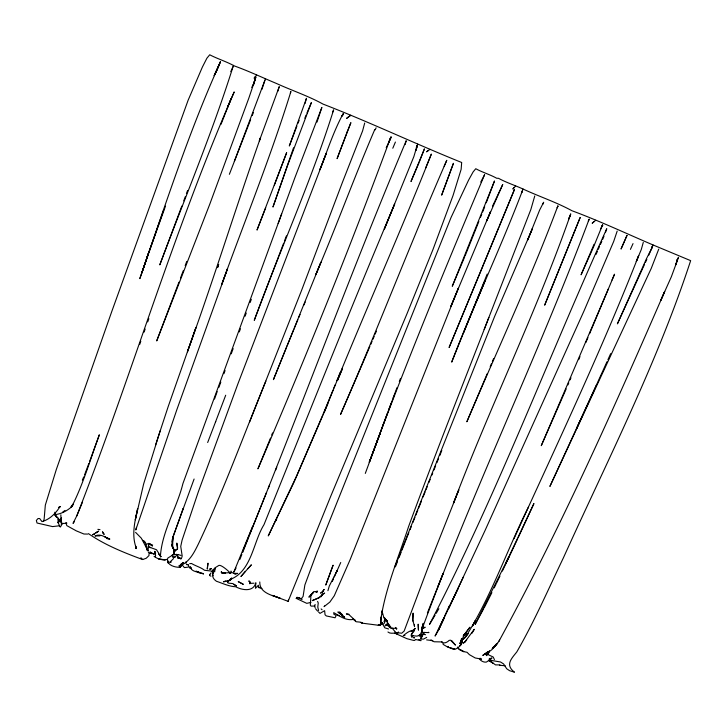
<?xml version="1.0" encoding="UTF-8"?>
<svg xmlns="http://www.w3.org/2000/svg" width="727" height="727" viewBox="0 0 727 727"><rect width="100%" height="100%" fill="white"/><g stroke="black" fill="none" stroke-linecap="round" stroke-linejoin="round"><path stroke-width="1.09" d="M414.317 631.072L414.29 629.046L415.126 628.528L414.054 630.073L411.082 631.409M214.683 571.895L215.156 567.723L218.863 565.433C221.499 564.116 232.722 574.875 229.596 572.894L230.641 573.112L231.477 572.131L229.759 573.23L230.641 573.112L231.013 571.077M261.956 588.534L258.412 587.48L258.403 585.217L255.45 588.334L255.849 582.754C253.441 592.205 242.3 590.297 235.712 586.762C228.832 586.453 222.744 583.363 216.364 581.227C210.621 577.302 212.657 572.949 215.274 568.223L215.156 567.723M207.331 569.077L208.004 563.189L207.195 568.641M422.332 626.311L421.469 632.89L419.206 635.325L417.025 636.125L412.382 635.752L413.181 635.534L411.546 636.561L412.309 636.052M148.072 550.721L148.572 544.759L149.444 543.678L148.344 544.723M447.777 646.539L448.195 647.203L448.477 646.403M210.966 576.184L209.767 575.602L209.603 574.385M494.415 659.625L493.206 657.008L488.708 654.936L487.599 652.41L487.435 654.564L487.572 653.137L486.581 655.654L489.525 650.874L486.272 654.582L489.153 651.801L485.173 654.727L491.834 649.693L497.004 644.113L499.658 640.069M172.344 539.116L171.917 541.96M259.793 581.954C259.312 592.859 272.198 595.395 280.186 598.266L272.407 595.413L288.119 601.347L330.803 496.087L406.947 313.882L432.938 249.615L453.03 195.545L461.145 169.327L461.681 162.494C415.217 143.792 369.652 122.109 323.033 104.097C308.293 95.946 291.954 90.53 276.514 83.496C262.374 77.589 248.516 70.992 234.367 65.948C226.551 61.586 217.773 58.978 209.73 54.789L206.904 58.196L202.388 67.066L188.093 100.317L111.976 310.938L56.306 469.551L45.328 505.101L44.102 519.514L43.184 521.232L41.966 521.604L39.676 518.542L38.04 518.533L36.35 520.441L37.022 523.013L52.598 526.593L59.014 525.821L60.386 527.03L62.231 523.84L58.242 518.942L59.95 521.968L58.424 518.351L59.151 521.314M61.513 517.697L61.032 520.632L61.704 522.477M461.381 638.815L460.618 642.895L461.082 640.878L459.809 643.631L464.835 634.217L469.942 627.192L464.062 634.853M61.395 517.933L61.032 520.632L60.85 514.789M212.811 574.239L213.138 572.622L212.048 571.131L204.578 570.286C200.616 567.178 195.727 566.088 191.492 563.489L189.729 563.661M617.187 231.086L613.679 241.5L584.081 310.792L485.009 530.601L448.623 608.39L458.419 588.007M277.741 91.411L279.259 86.631L259.321 140.911L260.53 137.676C235.384 208.776 213.229 280.922 187.43 351.804L195.954 327.468L168.237 406.438L155.496 445.197M417.162 145.545L413.854 156.614L384.338 229.15L394.67 203.987C349.742 310.338 307.167 417.643 263.974 524.703C253.123 541.969 251.696 571.958 229.641 579.637L231.931 578.401L228.878 580.728L223.48 581.845L225.806 580.828M417.643 144.11L416.053 150.289L417.216 145.709L416.271 147.345M288.537 599.884L288.119 601.347M305.922 100.426L306.467 98.29L289.319 145.991L296.88 126.207M405.13 144.582L406.211 140.72C348.996 276.369 298.733 414.953 242.782 551.166M589.152 219.163C537.308 357.193 472.886 490.507 422.096 628.937L423.232 623.339L422.16 630.745L422.378 626.138M305.149 103.343L305.667 101.398M172.599 538.162L173.117 536.262L172.535 538.398M136.494 527.32L135.767 529.956L176.861 409.664L227.56 268.581L221.771 284.321C245.026 220.145 270.726 156.723 290.909 91.52L290.346 93.038M181.659 557.882L182.177 556.01L180.741 546.404L182.077 540.206L198.271 491.97L237.902 383.874L326.214 153.515L319.889 169.7C327.323 150.989 333.448 131.587 343.071 113.839L342.353 115.811M658.744 249.116L651.274 268.336L549.894 486.418L596.976 383.856L576.511 428.73L580.273 420.524M301.051 599.066L303.095 596.44L304.867 584.971L316.427 553.829L451.067 217.446L468.533 180.232L473.113 171.935L475.776 168.728C482.555 172.435 490.043 174.516 496.686 178.251L498.468 178.297C506.41 182.613 514.789 185.249 523.067 189.047C500.994 247.38 473.995 303.822 451.694 362.119L487.19 274.07M423.459 634.362L424.068 632.399L422.014 635.462L420.878 638.978L423.477 639.133L426.694 637.379M534.763 195.963L530.837 209.558L484.173 329.513M265.455 78.67L261.911 89.385M384.501 621.04L385.174 619.004M215.91 72.682L220.481 61.55L214.138 75.681L219.763 63.513C189.12 131.469 166.138 202.597 141.82 272.97L148.326 253.559L139.829 278.623L148.599 253.341M160.194 430.748L143.628 484L135.331 519.814L137.667 508.582C134.786 521.359 131.242 535.972 136.512 548.567L135.631 546.495L135.858 548.512L135.658 546.022M375.177 129.851L376.104 127.825M316.99 122.1L321.87 107.423L294.717 178.17L278.159 223.507M155.233 554.556L155.614 553.456L155.033 552.356M181.25 566.278L179.796 567.314C175.107 567.414 167.31 565.397 167.337 559.563L167.855 558.045L171.508 555.782L172.317 555.882L173.771 557.863M605.473 232.413L606.763 228.714C547.167 360.328 496.35 496.123 429.53 624.348L435.1 615.206M293.535 147.799L272.952 207.05L287.956 164.42L311.356 102.625L306.939 113.039M384.01 621.658L384.847 619.277M147.127 257.022L163.829 209.558M139.693 344.444L140.802 341.29M148.971 252.278L157.305 228.869M144.064 332.121L145.155 329.058M264.855 80.379L234.348 161.321M214.52 399.05L217.191 391.589M175.734 529.22L194.1 479.029M182.395 564.652L183.086 562.734L182.323 564.506M157.686 227.805L165.502 206.086M147.708 321.888L148.844 318.735M281.658 213.847L182.913 483.591C176.879 508.191 161.73 531.446 160.358 557L161.476 556.364M365.308 473.404L387.655 412.645M600.411 229.323L602.565 224.879L593.268 247.625L581.082 274.797L594.041 244.308M231.241 353.822L233.158 348.606M239.292 331.903L240.446 328.768M218.9 387.309L220.826 382.075M223.916 373.705L225.07 370.57M374.859 447.341L383.374 424.105M181.823 206.05L159.795 264.882C184.385 198.962 211.83 134.013 232.976 66.875M298.07 123.181L299.124 120.337M245.081 316.2L246.244 313.037M250.152 302.496L251.315 299.333M420.878 638.978L424.068 632.399L422.123 635.616M183.74 200.879L185.276 196.726M186.43 193.609L187.593 190.501M369.443 462.118L380.194 433.21L369.225 462.263C405.112 365.381 444.461 269.835 484.618 174.662L480.765 182.023M182.404 510.545L183.14 508.573L173.062 537.035L172.072 545.532L172.817 537.353L172.626 547.776L171.899 544.741C171.545 547.804 175.48 549.776 174.153 552.793L174.407 550.802L172.553 546.958C174.198 549.567 175.789 553.801 171.972 555.419M388.445 410.537L391.199 403.158M180.505 278.041L183.231 270.771M185.185 265.582L186.748 261.429M393.162 397.887L397.006 387.645M399.314 381.493L400.468 378.422M84.577 474.84L88.867 463.499M89.639 461.445L99.345 434.801C90.439 458.819 83.387 483.846 71.755 506.692C67.029 510.954 60.75 514.198 54.452 514.689M274.324 185.249L286.647 152.67L257.013 230.068L265.709 207.786M173.353 535.572L175.361 530.256M383.32 424.25L393.998 395.906M178.942 282.194L156.705 340.927L209.821 204.06L248.77 98.327L255.341 78.907L253.45 83.514M221.044 124.253L231.068 98.781L227.415 107.532M215.555 421.887L225.697 395.224M278.868 255.722L283.639 243.181M284.43 241.091L286.42 235.866M278.477 256.749L254.268 320.307C280.004 249.906 311.156 181.405 333.62 109.85L332.721 112.031M207.668 442.525L215.692 421.533M233.567 65.357L230.786 71.646M229.359 174.307L250.615 119.673M486.254 202.76L494.496 180.978L452.267 286.256L464.744 256.767M394.706 567.205L494.624 316.454L532.346 228.778L527.666 240.028L539.616 210.121L543.669 202.242L542.805 204.305M252.224 115.557L253.432 112.458M488.889 317.445C461.799 387.073 434.31 456.565 408.538 526.702C398.532 557.518 385.455 587.852 380.73 620.067L381.184 616.959L380.893 623.393L380.721 620.531M395.461 566.715L397.478 561.562M399.096 557.436L401.113 552.275M401.913 550.212L405.148 541.96M242.682 552.465L248.825 536.79M419.361 161.839L424.441 148.853L410.982 181.505L418.952 162.893M499.322 226.288L514.443 189.529L449.095 347.515L483.655 264.264M304.831 118.228L306.058 115.12M265.882 381.084C243.554 435.428 223.507 490.816 198.389 543.96C194.018 552.811 189.111 562.952 178.887 566.042L181.059 564.824L180.005 566.024L181.105 564.17L179.796 567.314L180.814 565.979L180.251 565.015L180.287 566.887L180.814 565.979M249.234 535.763L261.911 503.947M478.848 221.49L465.162 255.74M480.502 217.318L481.765 214.156M482.601 212.057L484.691 206.795M405.548 540.933L408.819 532.727M410.046 529.647L411.273 526.566M412.9 522.459L414.944 517.324M427.394 612.97L443.161 573.367L437.699 587.071M82.587 501.912L76.78 515.916C131.687 375.514 173.835 230.205 234.212 91.92L227.451 107.46M249.652 421.887L301.605 290.318L342.317 182.641L362.6 130.887L364.7 123.027M270.499 438.09L257.921 468.86C304.931 359.356 349.623 248.852 390.817 137.021L388.636 142.701L391.271 136.921L386.219 147.708M271.725 435.019L272.543 432.974M252.632 526.284L233.812 572.076L236.048 568.032M339.009 375.441L340.263 372.306M415.762 515.27L417.798 510.19M418.607 508.164L421.46 501.048M423.087 496.986L425.122 491.906M431.883 475.131L432.719 473.059M433.983 469.942L435.655 465.78M436.909 462.663L438.581 458.51M439.799 455.484L441.798 450.513M286.592 347.052L273.416 379.658L320.952 262.147L315.809 274.579C336.347 226.588 354.194 177.452 374.778 129.515M262.32 502.93L266.573 492.424M268.272 488.226L269.544 485.082M275.497 470.387L276.769 467.234M522.44 190.638L521.659 192.555L522.513 190.901M425.949 489.844L427.222 486.681M428.921 482.474L430.202 479.32M251.806 87.522L253.069 84.432M484.073 263.247L498.895 227.315M557.936 206.095L557.209 207.877L557.882 205.895C530.537 278.941 497.341 349.941 466.861 421.787L487.235 373.687M287.011 346.052L293.962 329.122M239.792 559.526L241.864 554.51M323.124 414.136L333.011 390.081M333.866 387.991L335.156 384.847M336.874 380.666L338.164 377.522M463.753 332.43L484.845 281.185L476.076 302.414M83.723 476.912L82.36 480.138M294.399 328.077L297.861 319.698M298.724 317.608L300.024 314.464M397.987 632.926L398.396 631.936M342.517 368.353L337.546 380.321L342.472 368.589M322.688 415.181L296.625 475.967L268.263 535.917L293.908 482.455L327.877 403.667M425.613 168.073L431.365 154.069C397.051 240.564 358.793 325.532 324.387 412.036M578.692 359.665L579.964 356.621M648.584 255.495L652.628 246.435L646.33 259.003L617.405 323.86L642.332 269.172M303.913 305.04L305.186 302.014M392.798 148.235L395.406 142.047M490.216 366.617L491.497 363.582M492.352 361.555L493.633 358.52M585.871 342.517L587.943 337.619M602.692 239.31L603.973 236.275M589.597 333.702L614.542 274.188L612.052 280.031M370.743 344.425L372.051 341.354M372.924 339.3L374.232 336.228M375.105 334.184L376.413 331.112M360.683 367.898L369.861 346.47M596.095 254.368L597.394 251.36M598.266 249.343L599.566 246.335M608.308 289.037L541.279 445.66L566.169 388.936M567.914 384.91L568.778 382.893M570.086 379.876L570.959 377.858M444.161 166.292L446.769 160.313C410.01 244.426 377.258 330.312 340.527 414.472L360.238 368.925M385.083 626.038L385.601 624.847L388.036 623.257M334.302 576.984L337.183 570.486L329.304 586.026L327.922 590.706M340.736 562.507L336.256 572.576L337.183 570.486M600.466 244.327L601.811 241.319M332.303 581.455L333.493 578.801M444.161 617.168L435.073 636.061L438.654 629.991L444.406 617.432L438.19 630.473L463.317 577.147M652.392 246.262L651.592 248.025L652.991 244.935C626.038 233.422 599.284 220.826 572.013 210.766C556.518 202.279 539.261 196.581 523.067 189.047M630.418 249.379L633.035 243.609M528.365 507.255C507.128 549.63 491.579 595.74 466.243 635.807L468.133 633.562L465.135 637.479L461.227 640.696L463.726 638.888L466.643 635.18L465.135 637.479L462.008 639.824L461.5 641.741L462.099 638.361C463.19 643.54 459.01 648.202 454.32 649.493L450.804 648.239L454.757 649.029L448.922 647.539M76.935 515.552L73.036 523.376L74.463 521.477M444.606 616.16L449.241 605.991M597.367 382.929L607 361.728M607.917 359.701L610.671 353.649M494.905 201.143L502.739 184.467L486.699 220.89L490.571 211.512L450.813 306.503L458.328 288.283L350.178 559.545L334.284 595.749L329.858 602.074L324.069 606.645L324.615 605.918M513.98 538.707C556.664 444.806 601.011 351.568 638.706 255.504L636.289 261.511L641.287 249.515L643.286 242.373M518.26 537.498L533.927 503.557L505.465 563.952L508.873 556.837L475.167 624.366L483.746 608.644M642.777 268.199L644.576 264.283M645.476 262.329L646.83 259.403M569.932 216.346L568.687 219L570.75 213.856C536.426 312.11 490.298 405.939 453.43 503.284L458.846 489.871L428.63 565.96L404.13 631.091L401.758 633.217L396.715 632.617M506.71 562.007L517.778 538.516M492.479 206.232L494.433 202.161M496.568 583.099L499.949 576.075M502.366 571.058L506.228 563.025M275.887 520.777L276.696 519.105M212.538 571.222L213.593 569.077L212.102 571.586M491.897 592.632L484.273 607.69M494.233 587.87L496.105 584.054M310.502 595.876L311.529 594.159L308.893 597.185L313.392 592.123L314.527 591.569L317.335 591.951L316 591.796L317.199 591.16L316 591.796M231.649 578.165L230.832 579.683L228.878 580.728L231.15 578.928L230.059 580.3L231.259 578.465M676.473 261.038L678.536 257.276L671.366 276.742L660.752 300.433L664.669 291.536C613.234 409.901 560.59 528.075 498.822 641.468M72.055 505.21L70.646 507.364M148.753 552.565L148.217 551.966M312.61 593.468L313.392 592.123L310.92 595.813L310.311 605.046L311.029 606.118L314.473 606.036M436.173 613.352L438.863 608.726M321.17 596.74L322.106 595.14L319.035 597.721L312.365 600.593L319.035 597.721L322.106 595.14M209.549 575.075L211.057 572.867M472.068 633.162L474.249 629.318L464.844 641.986L463.272 643.15L465.053 641.932M588.27 220.953L589.324 219.29M601.656 226.851L602.81 225.079L601.72 226.751M173.453 558.699L169.645 562.371L171.327 562.016M463.326 635.925L465.116 633.362M496.55 643.795L492.179 648.593M255.304 76.617L254.123 78.243L256.586 75.126M310.992 602.41L306.758 603.346L296.243 598.376L297.07 597.258L302.187 599.275M497.513 643.204L492.824 648.075M495.914 645.294L492.988 647.403M413.454 631.872L411.482 634.262L414.535 629.191L414.126 630.7L414.781 628.31L414.054 630.073C409.546 630.5 406.62 632.963 403.285 635.662L404.939 635.471M465.244 641.668L466.661 640.014M247.952 568.668L251.36 564.797L240.91 576.502L245.335 571.404M231.686 578.156L230.35 579.646L231.15 578.928M514.253 187.466L512.844 189.029L515.607 186.039M463.126 636.125L466.516 632.663L463.699 635.48M228.523 580.355L227.424 581.464L227.924 580.9L227.733 582.845L227.315 580.473M594.041 221.581L592.178 223.244L595.749 220.245M419.715 635.925L421.342 634.626L419.125 635.943M428.221 150.562L426.576 151.825L430.03 149.335M180.541 565.224L181.059 564.824M491.116 658.217L489.453 659.48L491.997 658.071L489.98 658.698L491.134 658.907L489.262 658.398M174.489 557.155L178.051 554.537L180.996 555.437M62.64 512.144L64.985 510.436M488.053 661.061L486.263 662.106C483.882 662.406 481.338 661.225 479.829 659.362L479.72 658.844M181.268 563.834L183.549 562.607M423.323 628.164L425.168 627.21L421.796 628.791M210.112 569.296L211.375 568.668M97.663 531.955L95.928 532.791L98.618 531.128L92.52 534.908M60.268 506.692L58.742 507.419L60.05 506.583C56.088 512.78 50.645 518.596 43.547 521.123M258.412 587.48L259.212 587.116M380.148 624.529L382.457 623.648L378.24 625.102L380.594 624.838L382.675 622.494L381.157 624.52L380.148 624.529L381.602 624.302M61.041 524.058L63.067 523.295M296.243 598.376L299.133 597.494L300.142 598.394M140.884 557.718L142.656 559.545L146.227 558.245L149.008 555.564L148.99 553.392M145.645 544.459L148.817 543.405L150.089 543.587L152.479 546.022L151.443 545.096M209.276 569.096L211.157 568.814M166.856 559.372C162.394 560.644 157.677 559.018 154.069 556.337L155.314 556.755M315.409 604.791L314.673 604.982L315.1 607.836M175.543 549.657L177.261 549.23L174.389 551.711L174.689 550.648L173.953 553.692L174.407 550.802L171.899 544.741M188.211 567.124L184.394 567.614L181.95 564.67M236.811 573.539L235.184 573.912L233.685 573.349L237.647 573.403L235.184 573.912L231.94 572.522L222.398 573.121L221.226 572.34L225.279 573.103L222.398 573.121L221.308 571.64L222.026 573.239M248.461 581.155L249.37 580.946L250.188 582.772L249.779 582.427L251.06 583.336L254.014 583.199M389.972 627.174L390.808 626.983M172.054 555.164L176.497 554.337L177.97 555.092M93.656 534.381L94.256 534.272L92.665 534.536M149.935 544.886L152.634 545.023M63.067 523.531L66.902 523.131L66.13 523.176M385.728 620.903L387.273 620.74L385.828 620.758M499.967 664.914L495.469 664.878L488.989 660.025L500.539 661.997L503.602 663.951L506.71 668.758L509.554 670.667L514.498 672.211C505.111 664.987 511.09 659.025 516.797 651.928C534.29 621.63 548.222 589.443 563.352 557.936C607.754 459.8 657.09 363.2 690.65 260.648L652.991 244.935M395.597 628.255L390.899 628.328L386.782 624.775L387.8 625.374L386.346 625.156L387.973 625.102M505.183 665.787L499.458 665.25M99.926 535.854L94.964 535.963C100.789 533.318 104.824 537.362 109.841 539.071L106.924 538.643M87.776 534.072L83.941 534.018L76.28 530.855L66.829 525.63L65.857 522.858M421.087 632.354L428.939 632.599L428.403 632.245M379.485 624.493L381.157 624.52L381.711 623.848L379.748 625.029L380.594 624.838L377.786 625.184L362.491 623.203L359.62 622.067L356.212 621.758L352.849 619.059L353.613 619.377C345.716 620.931 339.8 616.078 333.729 612.625L333.893 614.279L336.228 615.433L335.074 617.768L326.305 615.933L325.042 614.769L324.633 610.662L319.989 613.397L318.49 611.889M203.433 573.558L199.298 572.931L196.108 571.049M186.421 564.634L187.875 564.497L189.738 568.078L191.392 568.696M172.635 557L175.162 557.227M228.542 583.172L232.849 583.572L236.548 585.898L233.894 584.644M348.933 614.188L346.343 613.915L349.105 614.778L355.585 620.767L354.412 619.649M424.223 634.426L425.577 634.716M412.918 637.615L414.59 637.833L413.708 637.47M212.62 575.584L213.238 575.675M97.854 529.338L99.99 529.674M388.563 628.973L384.783 627.819L382.956 624.566L384.61 622.821L384.801 620.803M149.498 553.093L151.243 553.392M196.753 571.549L198.88 572.04M153.07 553.847L154.033 554.074L149.962 551.993L151.752 553.683M203.469 574.148C199.116 571.113 191.864 573.003 190.238 566.751L191.246 567.796M426.622 639.887L432.756 640.623L430.748 640.123L434.164 641.759L441.961 641.941L441.752 641.514L441.971 642.223C444.279 643.868 447.396 642.25 449.077 640.414L450.504 640.178L455.456 645.122L451.576 640.442M149.753 547.322L150.689 547.631L148.081 546.686L156.514 549.739L160.185 555.492L158.477 554.056M187.202 564.434L188.102 564.715M109.105 538.852L104.979 536.999L107.323 538.334M337.61 615.124L339.118 615.778M396.869 628.637L395.724 628.101L396.615 629.128L395.724 627.437M142.474 540.279L144.382 541.206L145.518 542.706L147.372 550.584L146.163 546.186L146.918 548.903M418.861 639.587L421.078 640.678L415.453 639.46L414.799 640.414L413.599 640.414L406.902 638.688L395.115 633.29M361.537 622.685L362.491 623.203L360.774 622.158M322.079 609.789L321.134 608.935M488.317 660.461L492.897 663.106L488.989 660.025M447.932 647.23L443.197 644.422L442.934 643.513M387.945 631.999C390.726 634.48 394.234 632.108 397.142 633.917L394.979 632.217M339.909 612.852L342.517 614.869L339.891 612.497L342.017 615.087L339.645 611.843M88.512 533.673C104.924 545.059 124.362 552.793 142.656 559.545M317.635 611.153L315.591 608.808M386.028 619.786L387.237 621.158L383.992 618.014L381.884 610.944L382.611 614.115M419.315 634.989L420.842 636.434L421.197 638.342M391.835 627.783L395.715 632.454M385.464 618.841L384.31 617.641L390.135 627.001L389.499 624.866M386.001 619.84L387.237 621.158M144.073 542.097L144.628 542.687M103.289 533.336L102.907 532.855L104.179 534.436L102.452 531.501M457.401 647.094L459.21 649.311L463.653 651.61L467.052 652.292L469.397 654.654L475.222 657.971L481.383 659.089L480.093 658.226L480.92 659.507M411.636 637.225L411.137 635.153L411.636 633.817L411.791 635.88M249.352 581.509L249.643 582.027M147.963 550.702L141.329 538.198L135.585 532.355M59.868 526.548L57.942 522.14L58.196 522.94L57.924 517.742L54.779 514.698L56.715 517.424L55.234 514.68L54.861 512.199M167.337 559.563L168.482 562.216M317.59 601.393L318.244 603.028L317.781 607.072L318.59 610.562M421.942 628.064L422.387 629.891L421.469 632.89L422.596 627.701M414.354 624.711L414.508 626.383L412.654 619.795L413.109 613.106L412.9 621.067M450.204 647.657L450.24 648.148M249.943 583.654L249.788 581.727L249.87 583.745M186.021 561.88L186.076 563.416M487.599 652.41L487.635 653.518M461.854 639.696L461.827 642.468L461.872 639.624L462.963 638.479L461.872 639.624M177.561 547.467L177.488 548.958L176.806 543.06L177.561 547.467M255.141 79.27L253.423 84.95L255.877 77.062L255.141 79.27M677.491 259.194L675.765 264.773L677.491 259.194M218.627 264.437L217.555 267.609L218.636 264.446M333.048 565.297L325.832 584.89L333.048 565.297M453.403 163.375L441.716 194.972L453.403 163.375M347.106 132.105L337.083 158.659L350.887 122.663L347.106 132.105M580.128 217.6L544.732 305.004L580.128 217.6M461.845 642.75L460.891 644.785L461.845 642.75M627.001 235.412L621.112 248.87L627.001 235.412M475.494 620.404L472.641 625.811L475.494 620.404M73.509 503.766L71.755 506.692L73.509 503.766M461.527 643.586L460.118 645.649L461.527 643.586M324.051 589.506L322.461 591.914L320.589 593.159L322.97 591.205L322.461 591.914L324.051 589.506M343.408 114.003L342.153 115.757L343.408 114.003M323.024 593.741L321.752 595.168L324.633 593.078L323.024 593.741M348.833 116.647L346.615 118.374L350.75 115.257L348.833 116.647M484.864 653.918L482.773 655.445L488.126 651.637L484.864 653.918M180.869 558.681L177.488 556.673L181.223 558.763L177.488 557.809L180.869 558.681M165.283 559.799L159.004 559.127L165.283 559.799M243.191 584.244L238.329 581.682L243.191 584.244M463.653 651.61L459.21 649.311L463.653 651.61M344.035 616.923L337.91 611.952L344.707 617.432L341.863 615.705L344.035 616.923M168.455 563.325L167.61 561.444L168.455 563.325M155.215 553.229L154.878 551.293L155.587 555.637L155.215 553.229M418.443 629.955L418.179 624.311L418.443 629.955"/></g></svg>
